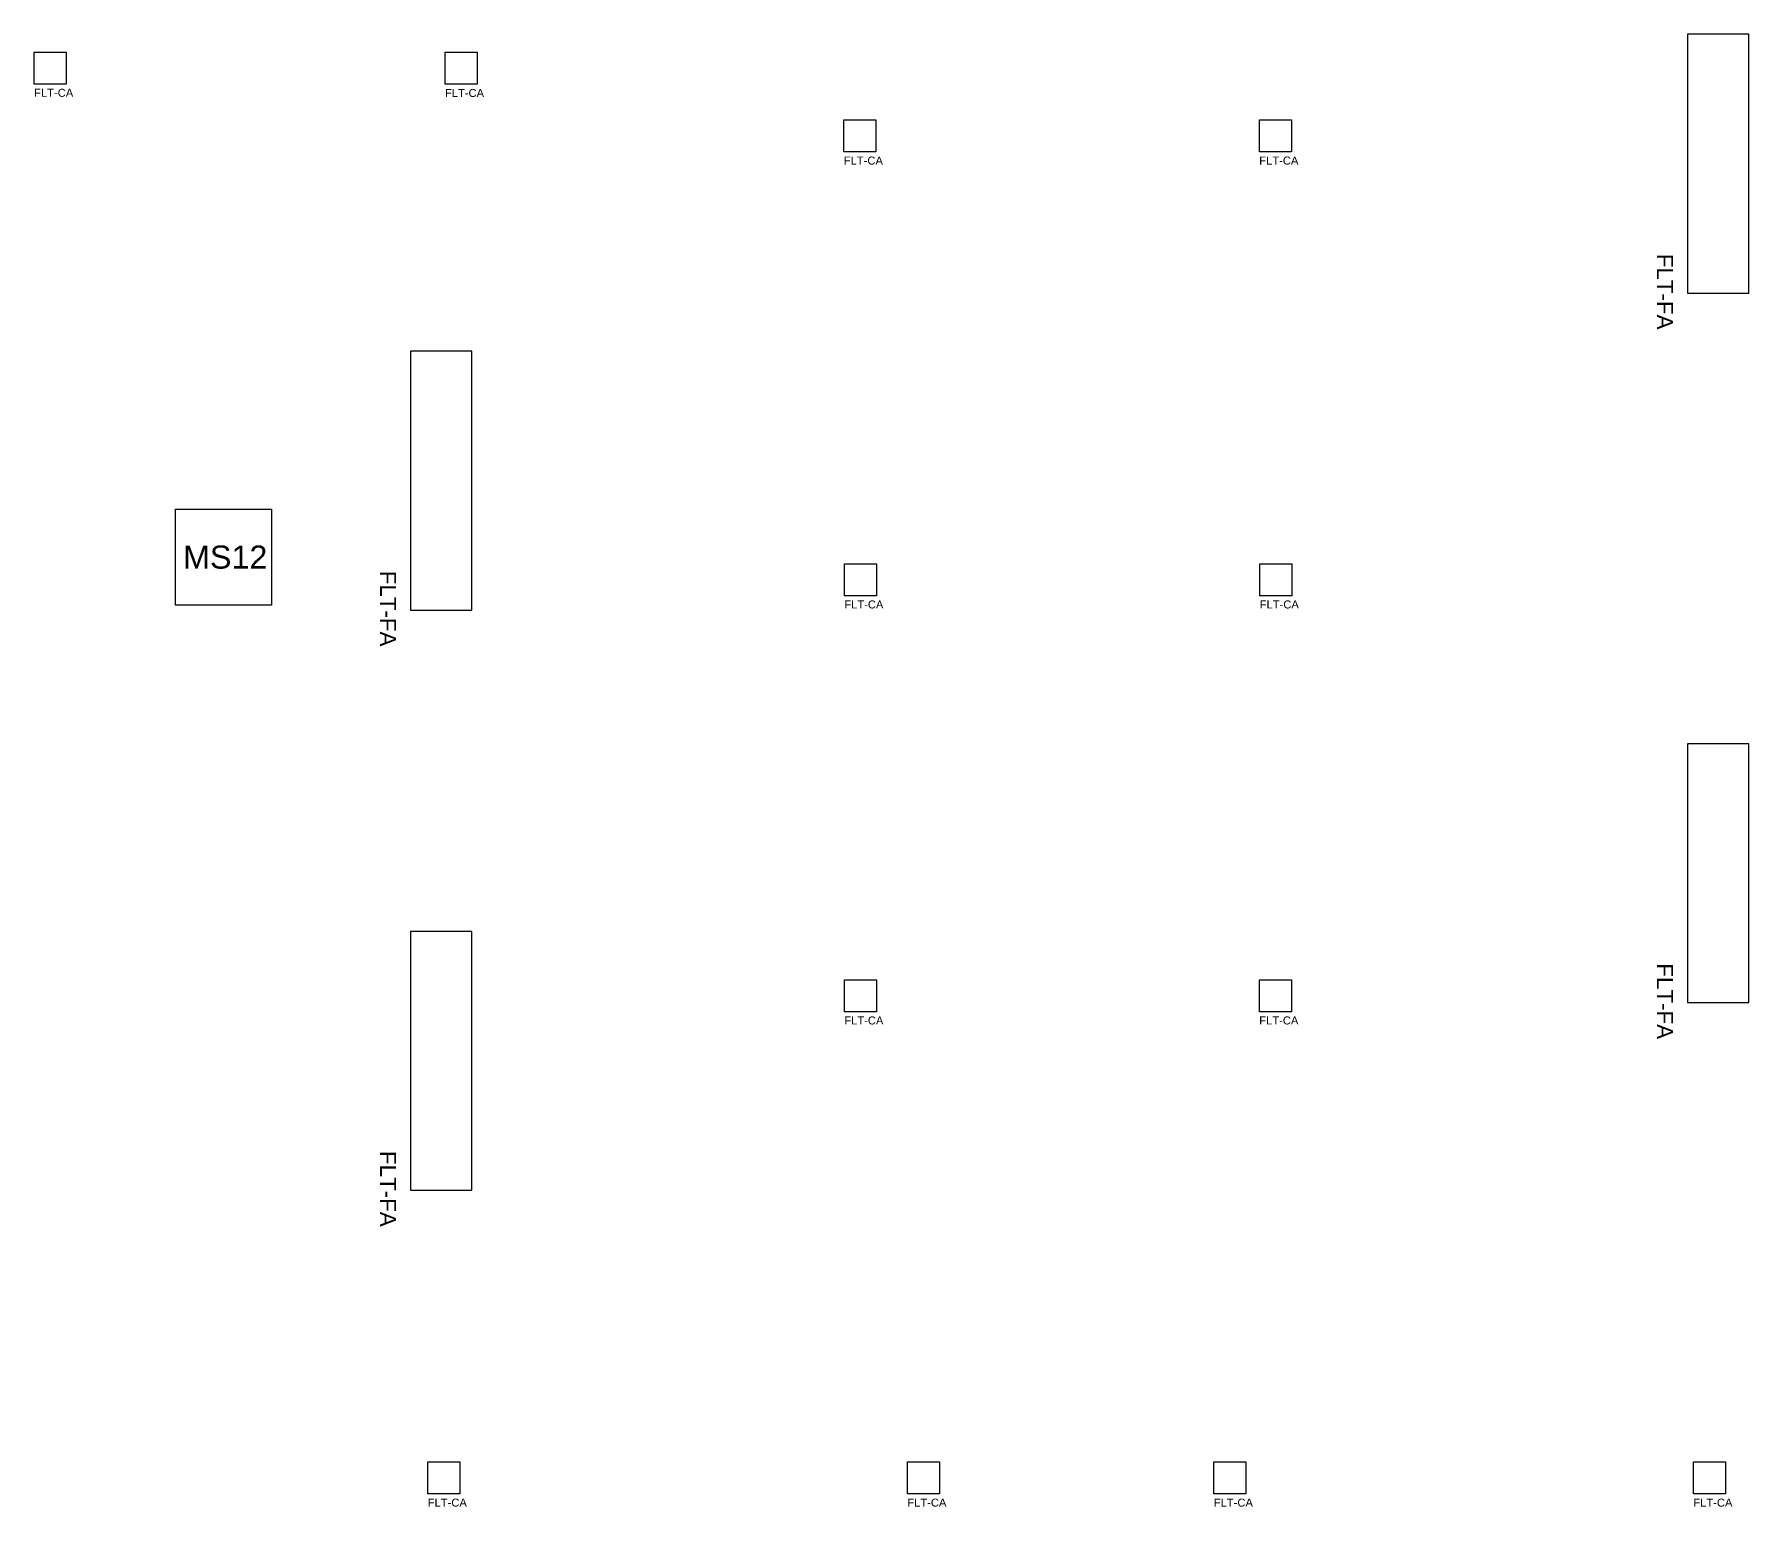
# Model space of a CAD drawing. Header units: feet. Extents: x 0 to 2574, y 0 to 1557.
# Drawn here: x 971.4 to 1292.7, y 444 to 720 of the extents above; entities that cross this region are included whole.
import ezdxf

# ---------------------------------------------------------------- set-up
doc = ezdxf.new("R2010")
doc.units = ezdxf.units.FT
doc.header["$MEASUREMENT"] = 0
doc.layers.add('FLT-FIXTURE', color=90, linetype='Continuous')
doc.layers.add('FLT-PERIPHERALS', color=140, linetype='Continuous')
doc.styles.get("Standard").update_dxf_attribs({"font": 'arial.ttf'})

# ---------------------------------------------------------------- blocks, each defined once
blk = doc.blocks.new('FLT-FA')
at = {"layer": 'FLT-FIXTURE'}
blk.add_lwpolyline([(48.51, 11.46), (48.51, 0), (0, 0), (0, 11.46)], close=True, dxfattribs=at)
blk.add_attdef('FLT-FA', (7.36, -5.72), '', height=3, dxfattribs=at)
blk = doc.blocks.new('FLT-CA')
at = {"layer": 'FLT-FIXTURE'}
blk.add_lwpolyline([(0, 6), (6, 6), (6, 0), (0, 0)], close=True, dxfattribs=at)
blk.add_attdef('FLT-CA', (-0.03, -2.37), '', height=1.5, dxfattribs=at)
blk = doc.blocks.new('FLT-MS12')
at = {"layer": 'FLT-PERIPHERALS'}
blk.add_lwpolyline([(0, 18), (18, 18), (18, 0), (0, 0)], close=True, dxfattribs=at)
at = {"layer": 'FLT-PERIPHERALS', "insert": (1.4, 11.18), "char_height": 4.333, "attachment_point": 1}
blk.add_mtext_dynamic_manual_height_columns('MS12', width=17.9976, gutter_width=1, heights=[0], dxfattribs=at)

msp = doc.modelspace()

# ---------------------------------------------------------------- block references
at = {"layer": 'FLT-FIXTURE'}
ref = msp.add_blockref('FLT-FA', (1281.24, 671.5), dxfattribs=dict(at, xscale=-1, rotation=270))
ref.add_attrib('FLT-FA', 'FLT-FA', (1275.52, 678.86), dxfattribs={"height": 3, "rotation": 270})
for p in [(971.36, 710.66), (1048.36, 710.63), (1123.12, 697.95), (1200.99, 697.95), (1123.21, 614.73), (1201.08, 614.73), (1123.21, 536.74), (1200.99, 536.74), (1045.14, 446.34), (1135.02, 446.34), (1192.47, 446.34), (1282.35, 446.34)]:
    msp.add_blockref('FLT-CA', p, dxfattribs=at).add_auto_attribs({'FLT-CA': 'FLT-CA'})
ref = msp.add_blockref('FLT-FA', (1041.89, 612.07), dxfattribs=dict(at, xscale=-1, rotation=270))
ref.add_attrib('FLT-FA', 'FLT-FA', (1036.18, 619.44), dxfattribs={"height": 3, "rotation": 270})
ref = msp.add_blockref('FLT-FA', (1281.24, 538.47), dxfattribs=dict(at, xscale=-1, rotation=270))
ref.add_attrib('FLT-FA', 'FLT-FA', (1275.52, 545.83), dxfattribs={"height": 3, "rotation": 270})
ref = msp.add_blockref('FLT-FA', (1041.89, 503.28), dxfattribs=dict(at, xscale=-1, rotation=270))
ref.add_attrib('FLT-FA', 'FLT-FA', (1036.18, 510.65), dxfattribs={"height": 3, "rotation": 270})
at = {"layer": 'FLT-PERIPHERALS'}
msp.add_blockref('FLT-MS12', (997.84, 612.98), dxfattribs=at)

doc.saveas('drawing.dxf')
